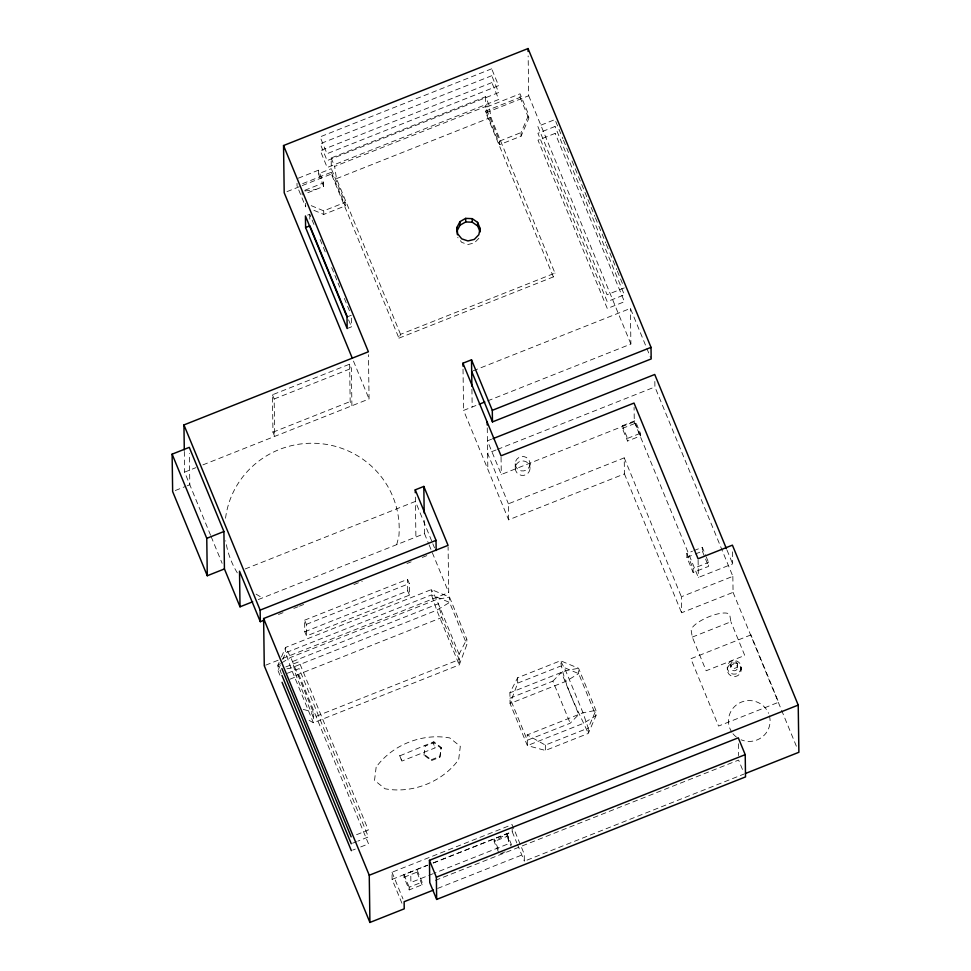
<?xml version="1.0" encoding="UTF-8"?>
<svg xmlns="http://www.w3.org/2000/svg" width="971" height="971" viewBox="0 0 971 971"><rect width="100%" height="100%" fill="white"/><g stroke="black" fill="none" stroke-linecap="round" stroke-linejoin="round"><path stroke-width="0.73" stroke-dasharray="4.86 3.64" d="M423.975 755.074L425.249 745.182L425.262 746.08L433.843 742.669L441.137 748.265L439.839 757.259L431.27 760.657L423.975 755.074L423.963 754.176L431.258 759.771L431.27 760.657M439.839 757.259L441.125 747.367L433.831 741.783L399.7 755.887L401.909 761.058L435.154 747.876L432.848 742.257L435.154 747.876M396.726 544.646L398.875 536.21A87.172 85.545 -0.8 0 0 320.406 443.626A87.172 85.545 -0.8 0 0 225.345 519.873M281.444 656.966L285.583 647.426L431.427 589.567L449.5 597.092L466.808 639.173L466.893 644.513L459.247 664.917L313.402 722.776L306.569 718.928M517.628 677.77L517.701 683.111L510.066 703.514L527.374 745.594L545.411 750.449L588.305 733.433L595.976 715.7L595.903 710.359L578.582 668.266L560.522 660.753L517.628 677.77L509.909 692.821L510.066 703.514L565.826 681.387L578.655 673.607L578.582 668.266L565.68 670.706L509.909 692.821M302.636 183.64L331.366 172.243L331.39 174.027L398.935 338.163L400.55 334.352L554.975 273.094L490.901 117.382L489.056 105.147L485.597 96.736L331.16 157.994L331.317 168.687L345.166 202.356L345.215 205.913L323.768 214.421L311.266 209.214M398.935 338.163L553.361 276.893L554.975 273.094M279.09 662.428L277.912 665.159L277.985 670.5L280.291 676.107M280.34 665.038L277.985 670.5L280.85 669.954M282.707 659.588L285.656 652.767L285.583 647.426L290.742 657.379L313.257 712.095L313.402 722.776L290.887 668.06L285.656 652.767L431.5 594.907L449.573 602.433L466.893 644.513M521.099 136.146L521.051 132.578L528.722 114.857L520.055 93.811L485.743 107.417L499.592 141.086L499.64 144.655L521.099 136.146L528.77 118.413L528.722 114.857M459.101 654.236L436.586 599.52L431.427 589.567L431.5 594.907L436.744 610.213L459.247 664.917L459.101 654.236L466.808 639.173M478.897 238.271L474.37 242.956L467.986 244.498L461.771 242.41L457.681 237.349M552.887 681.144L561.384 672.405L578.704 714.486L570.208 723.237L527.302 740.254L509.981 698.161L552.887 681.144L570.208 723.237M280.473 663.594L277.912 665.159L281.372 673.571M281.76 662.817L290.742 657.379L436.586 599.52L449.5 597.092L449.573 602.433L436.744 610.213L290.887 668.06L286.591 668.873M511.583 844.976L506.971 833.749L494.13 841.529L499.325 854.152M298.279 178.203L318.391 170.228L323.586 182.851L323.634 186.408L306.314 193.29M400.55 334.352L336.476 178.64L334.631 166.417L489.056 105.147M323.634 186.408L318.439 173.785L331.317 168.687M553.361 276.893L485.816 112.77L485.791 110.985L520.104 97.367L520.055 93.811M286.979 191.639L300.852 186.141M302.248 185.582L331.39 174.027M485.816 112.77L528.71 95.753L528.151 55.93M304.821 190.292L323.586 182.851M336.476 178.64L490.901 117.382M307.589 215.113L309.725 214.263L314.349 225.478M311.218 205.658L323.719 210.865L345.166 202.356M499.592 141.086L521.051 132.578M348.079 316.546L351.296 315.272M347.169 328.55L351.453 326.839L351.308 316.716M272.438 394.784L274.162 398.996L274.684 436.404L272.96 432.192L272.438 394.784L349.645 364.161L351.381 368.361L351.903 405.769L350.167 401.557L349.645 364.161M274.162 398.996L351.381 368.361M624.256 287.914L607.093 294.723L537.825 126.376L554.975 119.567L562.913 138.853M272.96 432.192L350.167 401.557M210.586 535.264L184.611 472.137L195.863 467.67M202.903 464.878L369.065 398.96L368.446 354.718M473.083 370.837L630.397 308.426L650.594 357.534M175.278 490.525L185.837 486.325M187.16 485.803L189.806 484.76L189.357 453.348M508.622 519.837L508.403 503.815L624.219 457.863L624.438 473.897L508.622 519.837L463.592 410.417L476.385 405.344M487.624 400.889L630.895 344.05L630.397 308.426M491.581 439.195L487.442 440.846L501.291 474.503L634.281 421.754L634.075 407.371M496.06 449.961L487.612 453.311L508.403 503.815M497.468 449.403L654.915 386.944L654.818 380.013M245.153 568.957L415.406 501.424L432.265 542.388M622.338 425.759L635.204 420.649L640.399 433.284L640.447 435.955L627.569 441.052L622.375 428.429L622.338 425.759L627.533 438.382L627.569 441.052M622.375 428.429L635.24 423.332L635.204 420.649M627.533 438.382L640.399 433.284M258.25 599.58L424.485 533.637L424.254 517.409M278.471 614.485L285.462 611.718M293.849 608.392L298.036 606.729M299.432 606.171L303.62 604.508M353.93 584.554L362.304 581.228M406.958 563.52L411.134 561.857M422.276 557.439L429.231 554.684M304.615 620.178L407.565 579.335L409.301 583.547L409.459 595.126L306.508 635.956L304.773 631.757L304.615 620.178L306.338 624.377L306.508 635.956M306.338 624.377L409.301 583.547M304.773 631.757L407.723 590.914L407.565 579.335M265.678 665.171L281.165 659.03M282.573 658.472L448.723 592.553L448.092 546.831M285.838 666.931L299.032 661.7L368.312 830.047L355.107 835.278M287.258 673.316L299.129 668.606L368.41 836.941L357.85 841.129M296.009 675.343L441.854 617.495L438.322 603.731L292.477 661.591L296.009 675.343L313.33 717.435L459.174 659.576L441.854 617.495M289.989 679.166L299.226 675.5L368.507 843.848L360.581 846.991M706.269 556.941L708.539 562.452L708.587 566.372L693.148 572.489L686.91 557.342L686.861 553.421L692.469 551.2M693.877 550.642L702.3 547.304L705.699 555.558M686.91 557.342L693.937 554.562M695.333 554.004L702.361 551.212L702.3 547.304M693.148 572.489L693.088 568.581L708.539 562.452M634.281 421.754L698.355 577.478L732.668 563.86L732.486 550.909M732.85 576.325L733.069 592.359L681.593 612.774L681.375 596.752L732.85 576.325L654.915 386.944M517.701 683.111L560.595 666.094L578.655 673.607L595.976 715.7L583.146 723.468L527.374 745.594L527.229 734.913L583.001 712.787L595.903 710.359L588.232 728.08L588.305 733.433C577.854 709.971 564.357 686.206 560.522 660.753L565.68 670.706L583.001 712.787L588.232 728.08L545.338 745.097L527.229 734.913M692.287 637.097L730.896 621.78L729.828 615.335A20.816 6.372 -22.9 0 0 709.449 616.549A20.816 6.372 -22.9 0 0 691.218 630.652L692.287 637.097L706.148 670.767L744.757 655.449L730.896 621.78M431.258 759.771L439.827 756.36M352.57 843.229L356.527 841.663M352.667 850.135L355.301 849.079M401.921 903.224L392.102 879.374L392.005 872.249L512.118 824.61L524.243 854.067L524.34 861.192L743.968 774.069M422.118 884.787L416.923 872.164L416.887 869.494L422.082 882.117L422.118 884.787L409.24 889.897L404.045 877.262L404.009 874.592L427.507 865.149M433.102 862.94L508.549 833.009L508.695 843.69L434.644 873.075M392.102 879.374L427.653 865.27M433.297 863.037L512.215 831.734L512.154 827.45M404.045 877.262L416.923 872.164M506.971 833.749L507.008 836.432L494.13 841.529L494.093 838.859L499.288 851.482M433.248 873.621L410.891 882.493L410.745 871.8M409.24 889.897L409.204 887.215L422.082 882.117M500.611 853.643L507.056 851.094M435.36 880.369L738.603 760.075L743.798 772.698M437.654 888.416L524.243 854.067M399.603 755.45L401.909 761.058M304.894 190.984L315.915 189.479M303.243 709.4L313.257 712.095M256.077 594.118L262.34 597.954M563.483 140.225L569.14 154.001M571.98 160.883L587.309 198.133M587.88 199.528L594.81 216.363M595.393 217.771L598.27 224.787M598.852 226.182L605.783 243.017M606.353 244.425L609.242 251.44M609.824 252.836L616.743 269.671M617.325 271.079L623.673 286.506M727 550.084L732.668 563.86M528.71 95.753L630.895 344.05M733.069 592.359L797.142 748.071M520.104 97.367L528.77 118.413M702.361 551.212L708.587 566.372M635.24 423.332L640.447 435.955M686.861 553.421L693.088 568.581M485.791 110.985L499.64 144.655M624.219 457.863L681.375 596.752M624.438 473.897L681.593 612.774M331.16 157.994L334.631 166.417M331.366 172.243L345.215 205.913M320.114 239.509L325.321 252.132M331.669 267.571L337.435 281.602M338.017 282.998L339.753 287.21M344.365 298.437L350.713 313.864M348.565 319.835L351.453 326.839M432.823 543.748L434.51 547.838M353.48 361.091L369.065 398.96M424.485 533.637L428.527 543.457M429.097 544.865L448.723 592.553M512.215 831.734L516.839 842.949M517.409 844.357L524.34 861.192M407.723 590.914L409.459 595.126M507.008 836.432L511.049 846.251M404.009 874.592L409.204 887.215M392.005 872.249L402.977 898.903M211.156 536.672L222.128 563.326M741.164 667.429A6.943 6.821 -0.8 0 1 730.69 673.243A6.943 6.821 -0.8 0 1 730.799 661.433A6.943 6.821 -0.8 0 1 741.164 667.429L741.201 669.832A6.943 6.821 -0.8 0 1 730.726 675.658A6.943 6.821 -0.8 0 1 730.835 663.848A6.943 6.821 -0.8 0 1 741.201 669.832M737.62 665.426A3.471 3.411 -0.8 0 1 732.049 667.647A3.471 3.411 -0.8 0 1 732.887 661.797A3.471 3.411 -0.8 0 1 737.62 665.426L737.657 667.842A3.471 3.411 -0.8 0 1 732.073 670.051A3.471 3.411 -0.8 0 1 732.923 664.213A3.471 3.411 -0.8 0 1 737.657 667.842M738.373 743.75L738.543 755.62M730.75 664.48L730.775 666.895M727.267 667.308L727.303 669.723M698.113 560.206L698.355 577.478M545.338 745.097L545.411 750.449M530.02 463.786A7.404 7.258 -0.8 0 1 518.854 469.988A7.404 7.258 -0.8 0 1 518.975 457.402A7.404 7.258 -0.8 0 1 530.02 463.786L530.081 468.24A7.404 7.258 -0.8 0 1 518.915 474.443A7.404 7.258 -0.8 0 1 519.036 461.856A7.404 7.258 -0.8 0 1 530.081 468.24M515.213 463.665L515.273 468.119M501.06 457.244L501.291 474.503M485.597 96.736L485.743 107.417M487.26 427.895L487.843 469.333M471.93 389.201L472.173 407.019M463.021 369.126L463.592 410.417M441.125 747.367L441.137 748.265M433.831 741.783L433.843 742.669M415.345 497.079L415.904 537.036M323.719 210.865L323.768 214.421M318.391 170.228L318.439 173.785M309.725 214.263L309.834 221.497M305.659 203.34L305.707 206.896L297.041 185.862L297.005 183.264M302.139 191.36L302.187 194.916M184.32 451.491L184.611 472.137M237.3 572.854A87.172 85.545 -0.8 0 1 225.709 540.738M769.433 715.87A20.816 20.427 -0.8 0 1 741.14 739.805M736.443 737.098A20.816 20.427 -0.8 0 1 732.656 733.311M731.867 732.207A20.816 20.427 -0.8 0 1 739.623 702.907A20.816 20.427 -0.8 0 1 768.583 713.345M376.153 767.175L374.515 780.381L385.038 788.768C412.202 793.89 442.509 782.056 458.676 759.553L460.315 746.347L449.791 737.96C422.628 732.85 392.32 744.684 376.153 767.175M491.678 68.807L320.09 136.875L327.009 153.709L498.596 85.642L491.678 68.807M491.763 75.702L320.187 143.769L327.106 160.603L498.693 92.536L491.763 75.702M491.86 82.608L320.284 150.675L327.203 167.51L498.791 99.443L491.86 82.608M555.072 126.473L537.922 133.282L607.191 301.617L624.353 294.82L555.072 126.473M555.169 133.379L538.007 140.176L607.288 308.523L624.45 301.714L555.169 133.379M750.899 634.913L690.842 658.726L718.552 726.065L778.608 702.239L750.899 634.913"/><path stroke-width="1.46" d="M480.075 228.367L478.849 234.703L474.321 239.388L467.937 240.942L461.723 238.842L457.632 233.793L456.989 227.372L459.987 221.619L465.679 218.378L472.246 218.657L477.611 222.383L480.075 228.367L480.123 231.923L477.659 225.952L477.611 222.383M457.426 234.776L457.038 230.928L460.036 225.187L459.987 221.619M460.036 225.187L465.728 221.934L472.294 222.225L477.659 225.952M352.315 358.275L284.2 192.744L283.544 145.541L528.054 48.55L651.019 347.363L651.177 358.93L492.455 421.9L471.675 371.395M305.598 227.542L305.44 215.963L346.999 316.971L347.169 328.55L305.598 227.542L309.895 225.842L347.412 317.019M184.296 450.01L183.944 424.934L368.397 351.769L283.544 145.541M224.435 568.933L207.284 575.742L172.644 491.569L172.122 454.161L189.284 447.352L223.913 531.525L224.435 568.933L240.019 606.814L252.691 601.777M462.973 366.164L462.936 363.215L471.518 359.816L492.297 410.32L492.455 421.9M479.201 404.227L484.82 402.006M492.297 410.32L651.019 347.363M207.284 575.742L206.762 538.335L223.913 531.525M492.965 438.649L654.733 374.478L726.429 548.7M415.285 492.734L415.248 489.845L423.817 486.435L448.068 545.362L263.614 618.527L264.27 665.73L369.915 922.45L404.227 908.832L404.13 901.707L433.454 890.079M264.5 620.032L260.313 621.695L260.143 610.116L436.028 540.349L415.248 489.845M369.915 922.45L369.259 875.247L798.223 705.08L732.413 545.156L698.088 558.774L634.014 403.062L501.036 455.812L462.936 363.215M429.437 860.33L738.288 737.814L745.218 754.649L745.522 776.909L436.671 899.425L429.74 882.603L429.437 860.33L436.355 877.165L436.671 899.425M436.355 877.165L745.218 754.649M745.376 773.511L798.878 752.282L798.223 705.08M183.944 424.934L260.143 610.116M263.614 618.527L369.259 875.247M281.881 668.509L351.15 836.844M260.313 621.695L239.521 571.191L240.019 606.814M281.978 675.415L351.247 843.75M282.063 682.31L351.344 850.657M172.122 454.161L206.762 538.335M528.054 48.55L528.09 51.499M487.175 422.142L487.224 425.019M472.246 218.657L472.294 222.225M471.518 359.816L471.882 386.24M465.679 218.378L465.728 221.934M456.989 227.372L457.038 230.928M436.028 540.349L436.161 550.472M423.817 486.435L424.193 512.991"/></g></svg>
